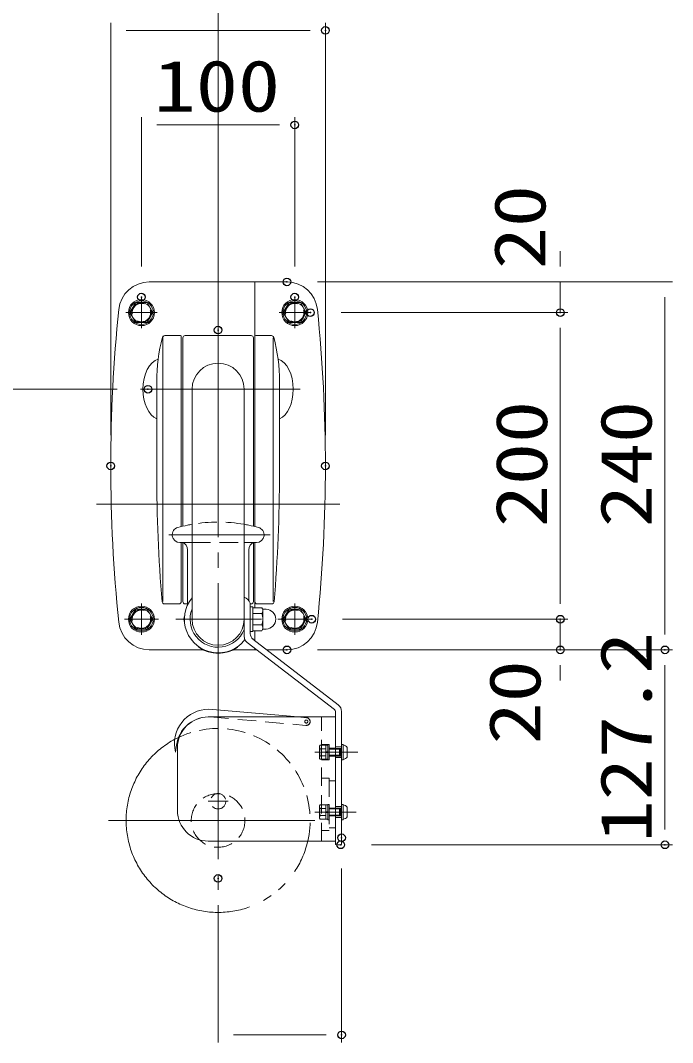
# Model space of a CAD drawing. Units: millimetres, scale not verified. Extents: x -2018 to 1982, y -1385 to 1385.
# Drawn here: x -1047 to -622, y -1023 to -356 of the extents above; entities that cross this region are included whole.
import ezdxf
from ezdxf.enums import TextEntityAlignment as Align

# ---------------------------------------------------------------- set-up
doc = ezdxf.new("R2010")
doc.units = ezdxf.units.MM
doc.header["$LTSCALE"] = 10
doc.header["$PDMODE"] = 32
doc.header["$PDSIZE"] = 5
for name, pattern in [('DASHED1', [1.8, 1.2, -0.6]), ('LONG_CHAIN', [21, 18, -1, 1, -1]), ('LONG_DOUBLE_CHAIN', [21.8, 18, -1, 0.6, -0.6, 0.6, -1])]:
    doc.linetypes.add(name, pattern=pattern)
for name, color, linetype, lineweight in [('0-3_CENTER', 5, 'LONG_DOUBLE_CHAIN', 9), ('0-5_一般寸法', 1, 'Continuous', 9), ('0-6_0', 7, 'Continuous', 9), ('0-C_HIDDEN', 3, 'DASHED1', 9), ('0-D_05製品投影', 5, 'Continuous', 9), ('0-E_SCREW', 1, 'DASHED1', 9), ('0-F_六角ナット', 2, 'Continuous', 9)]:
    doc.layers.add(name, color=color, linetype=linetype, lineweight=lineweight)
doc.layers.add('0-7_DEFPOINTS', color=7, linetype='Continuous')
doc.styles.add('ＭＳ ゴシック', font='')
doc.styles.get('ＭＳ ゴシック').set_extended_font_data('MS Gothic')

msp = doc.modelspace()

# ---------------------------------------------------------------- linework, layer by layer
at = {"layer": '0-3_CENTER', "color": 1, "linetype": 'LONG_CHAIN'}
for p, q in [((-918.4, -513.65), (-918.4, -952.06)), ((-968.4, -536.93), (-968.4, -557.18)), ((-868.4, -536.93), (-868.4, -557.18)), ((-978.63, -547.05), (-958.18, -547.05)), ((-858.17, -547.05), (-878.63, -547.05)), ((-864.82, -597.05), (-968.93, -597.05)), ((-839.01, -672.05), (-997.79, -672.05)), ((-884.48, -692.05), (-950.44, -692.05)), ((-968.4, -736.87), (-968.4, -757.23)), ((-868.4, -736.87), (-868.4, -757.23)), ((-979.46, -747.05), (-957.34, -747.05)), ((-890.21, -747.05), (-945.96, -747.05)), ((-857.35, -747.05), (-879.46, -747.05)), ((-855.23, -833.85), (-827.3, -833.85)), ((-848.78, -833.85), (-832.02, -833.85)), ((-918.4, -859.36), (-918.4, -872.35)), ((-924.9, -865.85), (-911.91, -865.85)), ((-828.27, -872.85), (-855.23, -872.85)), ((-832.83, -872.85), (-847.97, -872.85)), ((-989.96, -878.35), (-855.31, -878.35))]:
    msp.add_line(p, q, dxfattribs=at)
at = {"layer": '0-5_一般寸法'}
for p, q in [((-918.4, -538.49), (-918.4, -255.69)), ((-988.4, -627.05), (-988.4, -358)), ((-848.4, -627.05), (-848.4, -358)), ((-978.4, -363), (-858.4, -363)), ((-968.4, -516.93), (-968.4, -419.59)), ((-868.4, -516.93), (-868.4, -419.59)), ((-958.4, -424.59), (-878.4, -424.59)), ((-695.24, -517.05), (-695.24, -507.05)), ((-853.52, -527.05), (-690.24, -527.05)), ((-853.52, -527.05), (-622.03, -527.05)), ((-695.24, -527.05), (-695.24, -547.05)), ((-627.03, -537.05), (-627.03, -757.05)), ((-838.17, -547.05), (-690.24, -547.05)), ((-838.17, -547.05), (-690.24, -547.05)), ((-695.24, -557.05), (-695.24, -567.05)), ((-695.24, -557.05), (-695.24, -737.05)), ((-984.13, -597.05), (-1161.52, -597.05)), ((-695.24, -737.05), (-695.24, -727.05)), ((-837.35, -747.05), (-690.24, -747.05)), ((-837.35, -747.05), (-690.24, -747.05)), ((-695.24, -747.05), (-695.24, -767.05)), ((-853.52, -767.05), (-690.24, -767.05)), ((-853.52, -767.05), (-622.03, -767.05)), ((-853.52, -767.05), (-622.03, -767.05)), ((-695.24, -777.05), (-695.24, -787.05)), ((-627.03, -777.05), (-627.03, -884.25)), ((-818.4, -894.25), (-622.03, -894.25)), ((-837.9, -909.66), (-837.9, -1023.24)), ((-918.4, -936.15), (-918.4, -1023.24)), ((-908.4, -1018.24), (-847.9, -1018.24))]:
    msp.add_line(p, q, dxfattribs=at)
at = {"layer": '0-6_0', "color": 4}
for p, q in [((-873.52, -527.05), (-963.29, -527.05)), ((-894.4, -686.63), (-894.4, -527.05)), ((-954.4, -563.72), (-954.4, -735.47)), ((-942.9, -562.05), (-953.25, -562.05)), ((-942.4, -686.63), (-942.4, -562.55)), ((-941.4, -686.39), (-941.4, -563.55)), ((-939.9, -562.05), (-896.9, -562.05)), ((-895.4, -686.39), (-895.4, -563.55)), ((-893.9, -562.05), (-883.55, -562.05)), ((-882.4, -563.72), (-882.4, -735.47)), ((-958.44, -651.82), (-958.44, -592.05)), ((-878.36, -651.82), (-878.36, -592.05)), ((-901.4, -597.05), (-901.4, -747.05)), ((-943.37, -697.05), (-938.4, -697.05)), ((-942.4, -735.55), (-942.4, -697.05)), ((-941.4, -735.55), (-941.4, -697.05)), ((-938.4, -697.05), (-935.4, -697.05)), ((-895.4, -735.55), (-895.4, -697.05)), ((-894.4, -735.55), (-894.4, -697.05)), ((-938.4, -701.75), (-938.4, -737.89)), ((-898.4, -701.75), (-898.4, -734.94)), ((-943.9, -737.05), (-953.42, -737.05)), ((-938.4, -737.05), (-939.9, -737.05)), ((-896.9, -737.05), (-897.5, -737.05)), ((-894.4, -739.55), (-894.4, -735.55)), ((-892.9, -737.05), (-883.38, -737.05)), ((-894.4, -761.07), (-894.4, -754.56)), ((-930.97, -765.42), (-930.97, -765.11)), ((-905.83, -765.42), (-905.83, -765.11)), ((-894.4, -767.05), (-894.4, -766.12)), ((-963.29, -767.05), (-928.27, -767.05)), ((-893.19, -767.05), (-908.54, -767.05)), ((-873.52, -767.05), (-886.63, -767.05))]:
    msp.add_line(p, q, dxfattribs=at)
at = {"layer": '0-6_0', "color": 2}
for p, q in [((-900.15, -733.34), (-901.4, -732.62)), ((-901.4, -738.1), (-901.4, -758.27)), ((-897.4, -738.1), (-897.4, -743.05)), ((-897.4, -751.05), (-897.4, -756.55)), ((-895.65, -760.12), (-840.05, -802.89)), ((-899.45, -762.24), (-842.49, -806.06)), ((-924.44, -805.75), (-866.13, -810.85)), ((-924.88, -810.73), (-923.5, -810.85)), ((-841.9, -893.75), (-841.9, -807.25)), ((-837.9, -893.75), (-837.9, -807.25)), ((-946.16, -833.79), (-945.5, -829.17)), ((-841.4, -894.25), (-838.4, -894.25))]:
    msp.add_line(p, q, dxfattribs=at)
at = {"layer": '0-6_0', "color": 3}
for p, q in [((-924.9, -810.85), (-841.9, -810.85)), ((-944.9, -871.85), (-944.9, -830.85))]:
    msp.add_line(p, q, dxfattribs=at)
at = {"layer": '0-6_0', "color": 5, "linetype": 'DASHED1'}
for p, q in [((-923.5, -810.85), (-861.12, -816.31)), ((-860.68, -811.33), (-866.13, -810.85))]:
    msp.add_line(p, q, dxfattribs=at)
at = {"layer": '0-6_0', "color": 3, "linetype": 'DASHED1'}
for p, q in [((-850.9, -891.85), (-850.9, -810.85)), ((-850.9, -828.85), (-845.9, -828.85)), ((-845.9, -838.85), (-845.9, -828.85)), ((-845.9, -831.25), (-841.9, -831.25)), ((-850.9, -838.85), (-845.9, -838.85)), ((-845.9, -836.45), (-841.9, -836.45)), ((-845.9, -852.52), (-841.9, -852.52)), ((-850.9, -884.85), (-845.9, -884.85)), ((-845.9, -883.19), (-841.9, -883.19))]:
    msp.add_line(p, q, dxfattribs=at)
at = {"layer": '0-6_0', "color": 1, "linetype": 'DASHED1'}
for p, q in [((-841.9, -830.35), (-837.9, -830.35)), ((-841.9, -837.35), (-837.9, -837.35)), ((-841.9, -869.35), (-837.9, -869.35)), ((-841.9, -876.35), (-837.9, -876.35))]:
    msp.add_line(p, q, dxfattribs=at)
at = {"layer": '0-6_0', "color": 4}
for points in [[(-935.4, -597.05), (-935.4, -692.05), (-935.4, -747.05)], [(-901.4, -697.05), (-898.4, -697.05), (-893.43, -697.05)]]:
    msp.add_lwpolyline(points, dxfattribs=at)
at = {"layer": '0-6_0', "color": 3}
msp.add_lwpolyline([(-924.9, -891.85), (-841.9, -891.85), (-841.9, -810.85)], dxfattribs=at)
at = {"layer": '0-6_0', "color": 3, "linetype": 'DASHED1'}
msp.add_lwpolyline([(-850.9, -850.85), (-845.9, -850.85), (-845.9, -884.85)], dxfattribs=at)
at = {"layer": '0-6_0', "color": 4, "linetype": 'DASHED1'}
for centre in [(-968.4, -547.05), (-868.4, -547.05), (-968.4, -747.05), (-868.4, -747.05)]:
    msp.add_circle(centre, 6, dxfattribs=at)
at = {"layer": '0-6_0', "color": 5, "linetype": 'DASHED1'}
for centre, radius in [((-860.9, -813.82), 1), ((-860.9, -813.82), 1), ((-918.4, -878.35), 17.5)]:
    msp.add_circle(centre, radius, dxfattribs=at)
at = {"layer": '0-6_0', "color": 2, "linetype": 'DASHED1'}
msp.add_circle((-918.4, -865.85), 5, dxfattribs=at)
at = {"layer": '0-6_0', "color": 4}
for centre, radius, start, end in [((-963.29, -547.05), 20, 90, 174.1433), ((-873.52, -547.05), 20, 5.8567, 90), ((11.6, -647.05), 1000, 174.1433, 185.8567), ((-1848.4, -647.05), 1000, 354.1433, 5.8567), ((-844.96, -592.05), 113.5, 165.25529, 180), ((-953.25, -563.55), 1.5, 90, 165.25548), ((-953.02, -563.55), 1.5, 90, 175.05891), ((-942.9, -562.55), 0.5, 0, 90), ((-939.9, -563.55), 1.5, 90, 180), ((-896.9, -563.55), 1.5, 0, 90), ((-893.9, -562.55), 0.5, 90, 180), ((-883.77, -563.55), 1.5, 4.94109, 90), ((-883.55, -563.55), 1.5, 14.74452, 90), ((-991.84, -592.05), 113.5, 0, 14.74471), ((-918.4, -597.05), 17, 0, 180), ((41.57, -651.82), 1000, 180, 184.81032), ((-1878.36, -651.82), 1000, 355.18967, 0.00012), ((-918.4, -783.71), 100, 101.53696, 105.23807), ((-942.9, -686.55), 0.5, 351.30647, 0), ((-918.4, -783.71), 100, 99.78782, 101.53696), ((-918.4, -783.71), 100, 78.46304, 80.21218), ((-918.4, -783.71), 100, 74.76193, 78.46304), ((-893.9, -686.55), 0.5, 180, 188.44025), ((-943.37, -692.05), 5, 105.23807, 270), ((-893.43, -692.05), 5, 270, 74.76193), ((-943.4, -701.75), 5, 0, 70.19357), ((-893.4, -701.75), 5, 109.80643, 180), ((-918.4, -747.05), 22, 140.59943, 322.61155), ((-953.42, -735.55), 1.5, 184.81361, 270), ((-943.9, -735.55), 1.5, 270, 0), ((-939.9, -735.55), 1.5, 180, 270), ((-896.9, -735.55), 1.5, 270, 0), ((-892.9, -735.55), 1.5, 180, 270), ((-883.38, -735.55), 1.5, 270, 355.18639), ((-934.6, -747.05), 6.1, 158.81671, 201.15484), ((-918.4, -747.05), 18.3, 158.27354, 338.27354), ((-963.29, -747.05), 20, 185.8567, 270), ((-918.4, -747.05), 17, 180, 0), ((-873.52, -747.05), 20, 270, 354.1433), ((-930.87, -765.42), 0.1, 180, 235.82202), ((-918.4, -747.05), 22.3, 235.82202, 304.18489), ((-905.93, -765.42), 0.1, 304.18489, 0)]:
    msp.add_arc(centre, radius, start, end, dxfattribs=at)
at = {"layer": '0-6_0', "color": 2}
for centre, radius, start, end in [((-902.9, -738.1), 5.5, 0, 60), ((-896.4, -758.27), 5, 180, 232.42811), ((-892.9, -756.55), 4.5, 180, 232.42811), ((-924.35, -828.25), 22.5, 90.2266, 194.25716), ((-843.4, -807.25), 1.5, 0, 52.42811), ((-843.4, -807.25), 5.5, 0, 52.42811), ((-924.24, -832.2), 21.48, 91.71193, 171.89384), ((-841.4, -893.75), 0.5, 180, 270), ((-838.4, -893.75), 0.5, 270, 0)]:
    msp.add_arc(centre, radius, start, end, dxfattribs=at)
at = {"layer": '0-6_0', "color": 3}
for centre, start, end in [((-924.9, -830.85), 90, 180), ((-924.9, -871.85), 180, 270)]:
    msp.add_arc(centre, 20, start, end, dxfattribs=at)
at = {"layer": '0-6_0', "color": 5, "linetype": 'DASHED1'}
for centre, radius, start, end in [((-860.9, -813.82), 2.5, 265, 85), ((-860.9, -813.82), 2.5, 265, 50), ((-918.4, -878.35), 60, 346.99712, 118.10979)]:
    msp.add_arc(centre, radius, start, end, dxfattribs=at)
at = {"layer": '0-6_0', "color": 5, "linetype": 'LONG_DOUBLE_CHAIN'}
msp.add_arc((-918.4, -878.35), 60, 118.10979, 346.99712, dxfattribs=at)
at = {"layer": '0-6_0', "color": 4}
for centre, major_axis, start_param, end_param in [((-955.4, -597.06), (0, -20), 3.31602, 4.712187), ((-881.4, -597.06), (0, -20), 1.570998, 2.967166), ((-955.4, -597.05), (0, 20), 1.570998, 2.885554), ((-881.4, -597.05), (0, 20), 3.397631, 4.712187)]:
    msp.add_ellipse(centre, major_axis=major_axis, ratio=0.6, start_param=start_param, end_param=end_param, dxfattribs=at)
at = {"layer": '0-7_DEFPOINTS'}
for p in [(-848.4, -363), (-868.4, -424.59), (-873.52, -527.05), (-873.52, -527.05), (-968.4, -536.93), (-868.4, -536.93), (-858.17, -547.05), (-695.24, -547.05), (-918.4, -558.49), (-964.13, -597.05), (-988.4, -647.05), (-848.4, -647.05), (-857.35, -747.05), (-695.24, -747.05), (-873.52, -767.05), (-695.24, -767.05), (-627.03, -767.05), (-838.4, -894.25), (-837.9, -889.66), (-627.03, -894.25), (-918.4, -916.15), (-837.9, -1018.24)]:
    msp.add_point(p, dxfattribs=at)
at = {"layer": '0-C_HIDDEN'}
msp.add_line((-935.4, -697.05), (-901.4, -697.05), dxfattribs=at)
msp.add_arc((-918.4, -783.71), 100, 80.21218, 99.78782, dxfattribs=at)
at = {"layer": '0-D_05製品投影'}
for p, q in [((-972.16, -540.55), (-964.65, -540.55)), ((-964.65, -540.55), (-960.9, -547.05)), ((-872.16, -540.55), (-864.65, -540.55)), ((-864.65, -540.55), (-860.9, -547.05)), ((-960.9, -547.05), (-964.65, -553.55)), ((-860.9, -547.05), (-864.65, -553.55)), ((-964.65, -553.55), (-972.16, -553.55)), ((-864.65, -553.55), (-872.16, -553.55)), ((-972.16, -740.55), (-964.65, -740.55)), ((-964.65, -740.55), (-960.9, -747.05)), ((-872.16, -740.55), (-864.65, -740.55)), ((-864.65, -740.55), (-860.9, -747.05)), ((-960.9, -747.05), (-964.65, -753.55)), ((-860.9, -747.05), (-864.65, -753.55)), ((-964.65, -753.55), (-972.16, -753.55)), ((-864.65, -753.55), (-872.16, -753.55))]:
    msp.add_line(p, q, dxfattribs=at)
for points in [[(-972.16, -553.55), (-975.91, -547.05), (-972.16, -540.55)], [(-872.16, -553.55), (-875.91, -547.05), (-872.16, -540.55)], [(-972.16, -753.55), (-975.91, -747.05), (-972.16, -740.55)], [(-872.16, -753.55), (-875.91, -747.05), (-872.16, -740.55)]]:
    msp.add_lwpolyline(points, dxfattribs=at)
for centre, radius in [((-968.4, -547.05), 8.5), ((-968.4, -547.05), 7.7), ((-868.4, -547.05), 8.5), ((-868.4, -547.05), 7.7), ((-968.4, -547.05), 6.5), ((-868.4, -547.05), 6.5), ((-968.4, -747.05), 8.5), ((-968.4, -747.05), 7.7), ((-868.4, -747.05), 8.5), ((-868.4, -747.05), 7.7), ((-968.4, -747.05), 6.5), ((-868.4, -747.05), 6.5)]:
    msp.add_circle(centre, radius, dxfattribs=at)
at = {"layer": '0-E_SCREW', "color": 2, "linetype": 'Continuous'}
for p, q in [((-895.8, -754.56), (-895.8, -739.55)), ((-889.88, -739.55), (-895.8, -739.55)), ((-889.44, -740.31), (-889.88, -739.55)), ((-889.88, -743.3), (-895.8, -743.3)), ((-889.3, -747.05), (-889.3, -740.46)), ((-887.03, -740.56), (-889.01, -740.56)), ((-889.88, -750.8), (-895.8, -750.8)), ((-889.3, -747.05), (-889.3, -753.64)), ((-895.8, -754.56), (-889.88, -754.56)), ((-889.88, -754.56), (-889.44, -753.8)), ((-887.03, -753.55), (-889.01, -753.55)), ((-837.9, -828.85), (-837.9, -838.85)), ((-836.9, -828.85), (-837.9, -828.85)), ((-836.9, -828.85), (-836.9, -838.85)), ((-836.9, -829.1), (-836.9, -838.6)), ((-834.15, -830.73), (-834.15, -836.98)), ((-837.9, -838.85), (-836.9, -838.85)), ((-837.9, -867.85), (-837.9, -877.85)), ((-836.9, -867.85), (-837.9, -867.85)), ((-836.9, -867.85), (-836.9, -877.85)), ((-836.9, -868.1), (-836.9, -877.6)), ((-834.15, -869.73), (-834.15, -875.98)), ((-837.9, -877.85), (-836.9, -877.85))]:
    msp.add_line(p, q, dxfattribs=at)
at = {"layer": '0-E_SCREW'}
for p, q in [((-852.2, -829.85), (-851.85, -829.23)), ((-851.85, -829.23), (-848.2, -829.23)), ((-851.85, -831.54), (-848.2, -831.54)), ((-848.2, -838.47), (-848.2, -829.23)), ((-848.2, -829.25), (-846.9, -829.25)), ((-848.2, -838.45), (-848.2, -829.25)), ((-848.2, -833.64), (-846.9, -833.41)), ((-846.9, -828.85), (-846.9, -838.85)), ((-845.9, -828.85), (-846.9, -828.85)), ((-846.9, -838.45), (-846.9, -829.25)), ((-845.9, -828.85), (-845.9, -838.85)), ((-845.9, -831.84), (-839.3, -831.84)), ((-839.3, -836.35), (-839.3, -831.35)), ((-838.5, -831.35), (-839.3, -831.84)), ((-838.5, -831.35), (-837.9, -831.22)), ((-848.2, -836.16), (-851.85, -836.16)), ((-848.2, -838.47), (-851.85, -838.47)), ((-848.2, -834.3), (-846.9, -834.07)), ((-846.9, -838.45), (-848.2, -838.45)), ((-846.9, -838.85), (-845.9, -838.85)), ((-845.9, -835.86), (-839.3, -835.86)), ((-838.5, -836.35), (-845.9, -836.35)), ((-838.5, -836.35), (-839.3, -835.86)), ((-837.9, -836.48), (-838.5, -836.35)), ((-852.2, -868.85), (-851.85, -868.23)), ((-851.85, -868.23), (-848.2, -868.23)), ((-851.85, -870.54), (-848.2, -870.54)), ((-848.2, -877.47), (-848.2, -868.23)), ((-848.2, -868.25), (-846.9, -868.25)), ((-848.2, -877.45), (-848.2, -868.25)), ((-848.2, -872.64), (-846.9, -872.41)), ((-848.2, -873.3), (-846.9, -873.07)), ((-846.9, -867.85), (-846.9, -877.85)), ((-845.9, -867.85), (-846.9, -867.85)), ((-846.9, -877.45), (-846.9, -868.25)), ((-845.9, -867.85), (-845.9, -877.85)), ((-845.9, -870.84), (-839.3, -870.84)), ((-839.3, -875.35), (-839.3, -870.35)), ((-838.5, -870.35), (-839.3, -870.84)), ((-838.5, -870.35), (-837.9, -870.22)), ((-848.2, -875.16), (-851.85, -875.16)), ((-848.2, -877.47), (-851.85, -877.47)), ((-846.9, -877.45), (-848.2, -877.45)), ((-846.9, -877.85), (-845.9, -877.85)), ((-845.9, -874.86), (-839.3, -874.86)), ((-838.5, -875.35), (-845.9, -875.35)), ((-838.5, -875.35), (-839.3, -874.86)), ((-837.9, -875.48), (-838.5, -875.35))]:
    msp.add_line(p, q, dxfattribs=at)
for points in [[(-851.85, -838.47), (-852.2, -837.85), (-852.2, -829.85)], [(-845.9, -831.35), (-838.5, -831.35), (-838.5, -836.35)], [(-851.85, -877.47), (-852.2, -876.85), (-852.2, -868.85)], [(-845.9, -870.35), (-838.5, -870.35), (-838.5, -875.35)]]:
    msp.add_lwpolyline(points, dxfattribs=at)
at = {"layer": '0-E_SCREW', "color": 2, "linetype": 'Continuous'}
for centre, radius, start, end in [((-892.62, -741.42), 3.32, 325.61575, 0), ((-901.72, -747.05), 12.42, 0, 17.58795), ((-889.01, -740.06), 0.5, 210, 270), ((-887.3, -747.05), 6.5, 0, 87.60763), ((-901.72, -747.05), 12.42, 342.41205, 0), ((-892.62, -752.68), 3.32, 0, 34.38425), ((-887.3, -747.05), 6.5, 272.39237, 0), ((-889.01, -754.05), 0.5, 90, 150), ((-837.8, -833.77), 4.75, 39.77311, 79.06843), ((-837.8, -833.94), 4.75, 280.93157, 320.22689), ((-837.8, -872.77), 4.75, 39.77311, 79.06843), ((-837.8, -872.94), 4.75, 280.93157, 320.22689)]:
    msp.add_arc(centre, radius, start, end, dxfattribs=at)
at = {"layer": '0-E_SCREW'}
for centre, radius, start, end in [((-850.16, -830.39), 2.04, 180, 214.38425), ((-844.56, -833.85), 7.64, 162.41205, 197.58795), ((-850.16, -837.32), 2.04, 145.61575, 180), ((-850.16, -869.39), 2.04, 180, 214.38425), ((-844.56, -872.85), 7.64, 162.41205, 197.58795), ((-850.16, -876.32), 2.04, 145.61575, 180)]:
    msp.add_arc(centre, radius, start, end, dxfattribs=at)
at = {"layer": '0-F_六角ナット'}
msp.add_lwpolyline([(-897.4, -739.05), (-895.8, -739.05), (-895.8, -755.05), (-897.4, -755.05)], close=True, dxfattribs=at)

# ---------------------------------------------------------------- texts
at = {"layer": '0-5_一般寸法', "color": 2, "style": 'ＭＳ ゴシック', "width": 1.2}
msp.add_text('100', height=33.65, dxfattribs=at).set_placement((-960.4, -426.06), align=Align.BOTTOM_LEFT)
for s, p in [('20', (-694.82, -518.76)), ('200', (-693.76, -687.05)), ('240', (-625.55, -687.05)), ('127.2', (-625.55, -892.65)), ('20', (-698.08, -828.75))]:
    msp.add_text(s, height=33.65, rotation=90, dxfattribs=at).set_placement(p, align=Align.BOTTOM_LEFT)

doc.saveas('drawing.dxf')
